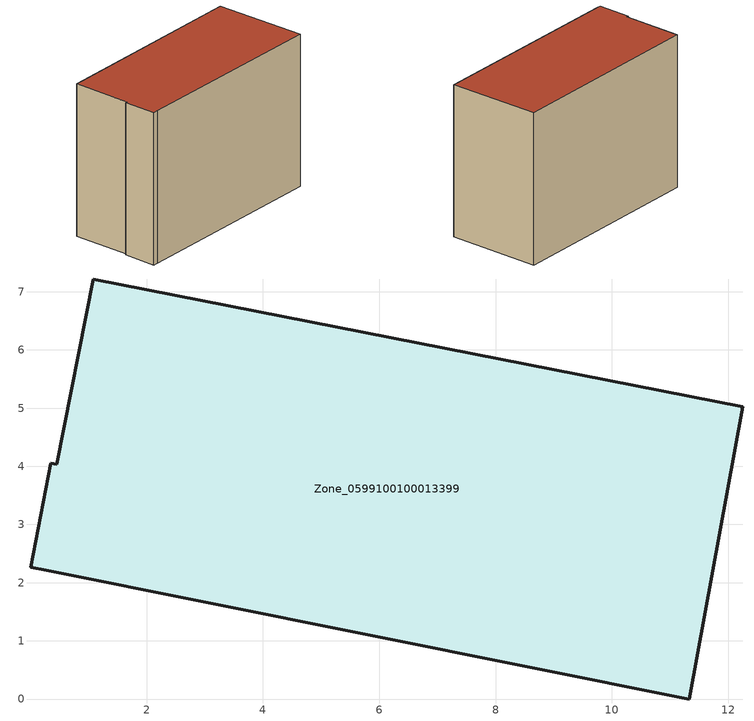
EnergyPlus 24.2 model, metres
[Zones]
Zone_0599100100013399
 floor ground (C_G): 12.25,5.03 11.33,0 0.28,2.21 0.01,2.26 0.36,4.05 0.46,4.03 1.08,7.22 z0
 wall outside (C_F): 0.46,4.03 0.36,4.05 0.01,2.26 0.28,2.21 11.33,0 12.25,5.03 1.08,7.22 0.46,4.03 z0:8.5
 roof outside (C_R): 0.28,2.21 11.33,0 12.25,5.03 1.08,7.22 0.46,4.03 0.36,4.05 0.01,2.26 z8.5
[BUILDING]
Pand.0599100100013399: North Axis=0; Terrain=City; Loads Convergence Tolerance Value=0.04; Temperature Convergence Tolerance Value=0.4; Solar Distribution=FullExterior; Maximum Number of Warmup Days=25; Minimum Number of Warmup Days=1
[Site:Location]
Rotterdam.The.Hague.AP_ZH_NLD Design_Conditions: Latitude=51.96; Longitude=4.45; Time Zone=1; Elevation=-4.5
[SITE:GROUNDTEMPERATURE:BUILDINGSURFACE]
18, 18, 18, 18, 18, 18, 18, 18, 18, 18, 18, 18
[MATERIAL] Thermal Absorptance=0.9; Solar Absorptance=0.7; Visible Absorptance=0.7
Name | Roughness | Thickness | Conductivity | Density | Specific Heat
G.TI.2015-2018 | MediumSmooth | 0.15 | 0.0428571 | 540 | 1210
F.TI.2015-2018 | Rough | 0.3 | 0.0666667 | 1920 | 840
R.TI.2015-2018 | MediumRough | 0.2 | 0.0333333 | 1500 | 1000
[CONSTRUCTION]
C_G: G.TI.2015-2018
C_F: F.TI.2015-2018
C_R: R.TI.2015-2018
[ZONE]
Zone_0599100100013399: Type=1; Multiplier=1; Ceiling Height=Autocalculate; Volume=Autocalculate; Floor Area=autocalculate; Part of Total Floor Area=Yes
[ZONEINFILTRATION:DESIGNFLOWRATE]
Infil_Zone_0599100100013399: Zone or ZoneList or Space or SpaceList=Zone_0599100100013399; Schedule=AlwaysOn; Design Flow Rate Calculation Method=Flow/Area; Flow Rate per Floor Area=0.0015; Constant Term Coefficient=1; Temperature Term Coefficient=0; Velocity Term Coefficient=0; Velocity Squared Term Coefficient=0
[HVACTEMPLATE:ZONE:IDEALLOADSAIRSYSTEM]
Zone_0599100100013399: Maximum Heating Supply Air Temperature=50; Minimum Cooling Supply Air Temperature=13; Maximum Heating Supply Air Humidity Ratio=0.0156; Minimum Cooling Supply Air Humidity Ratio=0.0077; Heating Limit=NoLimit; Cooling Limit=NoLimit; Dehumidification Control Type=ConstantSensibleHeatRatio; Cooling Sensible Heat Ratio=0.7; Dehumidification Setpoint=60; Humidification Control Type=None; Humidification Setpoint=30; Outdoor Air Method=None; Outdoor Air Flow Rate per Person=0.00944; Outdoor Air Flow Rate per Zone Floor Area=0; Outdoor Air Flow Rate per Zone=0; Demand Controlled Ventilation Type=None; Outdoor Air Economizer Type=NoEconomizer; Heat Recovery Type=None; Sensible Heat Recovery Effectiveness=0.7; Latent Heat Recovery Effectiveness=0.65
[ZONECONTROL:THERMOSTAT]
ThermostatControl_Zone_0599100100013399: Zone or ZoneList=Zone_0599100100013399; Control Type Schedule=DualSetpointControlType; Control 1=Thermostat_Zone_0599100100013399; Temperature Difference Between Cutout And Setpoint=0
[THERMOSTATSETPOINT:DUALSETPOINT]
Thermostat_Zone_0599100100013399: Heating Setpoint Temperature Schedule=HeatingSetpoint_Zone_0599100100013399; Cooling Setpoint Temperature Schedule=CoolingSetpoint_Zone_0599100100013399
[SCHEDULE:COMPACT]
HeatingSetpoint_Zone_0599100100013399: Through: 12/31, For: AllDays, Until: 24:00, 21
CoolingSetpoint_Zone_0599100100013399: Through: 12/31, For: AllDays, Until: 24:00, 24
DualSetpointControlType: Through: 12/31, For: AllDays, Until: 24:00, 4
AlwaysOn: Through: 12/31, For: AllDays, Until: 24:00, 1
